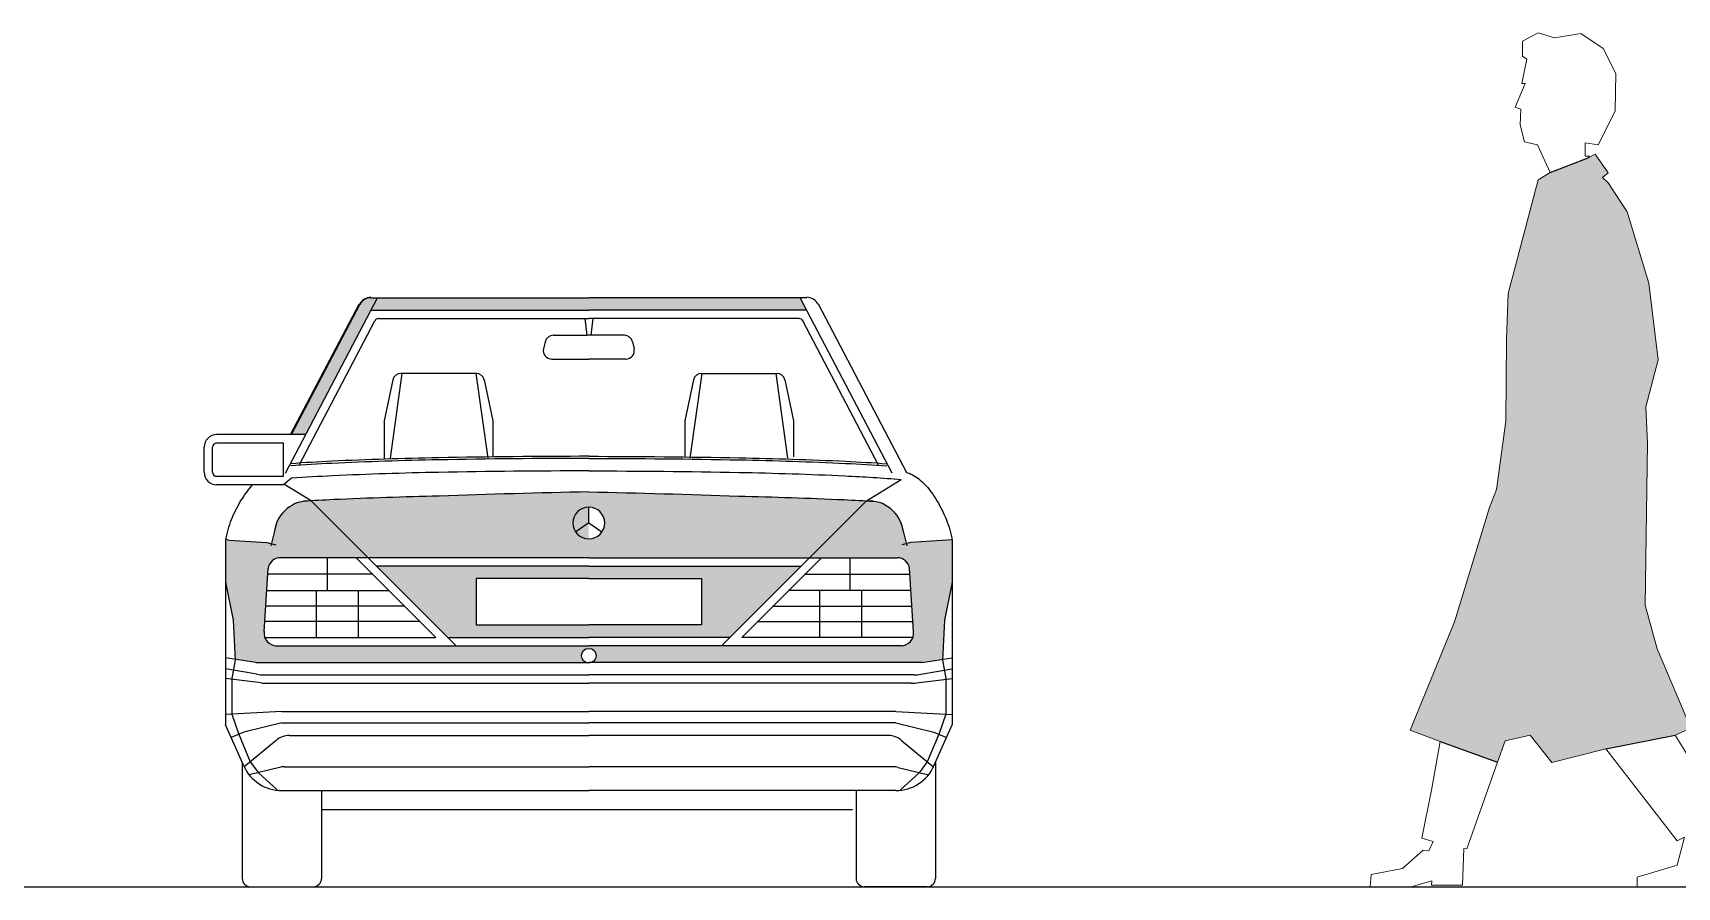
# Model space of a CAD drawing. Extents: x 9483 to 67306, y -5730 to 5191.
# Drawn here: x 24136.4 to 24530.1, y -1896.3 to -1691.8 of the extents above; entities that cross this region are included whole.
import ezdxf

# ---------------------------------------------------------------- set-up
doc = ezdxf.new("R2010")
doc.units = 0
doc.header["$MEASUREMENT"] = 0
doc.layers.get('0').update_dxf_attribs({"linetype": 'CONTINUOUS'})
doc.layers.add('Elevation_Vehicles', color=7, linetype='CONTINUOUS')
doc.layers.add('yazı', color=6, linetype='CONTINUOUS')

msp = doc.modelspace()

# ---------------------------------------------------------------- hatches: boundary and pattern name
at = {"layer": 'Elevation_Vehicles'}
h = msp.add_hatch(color=256, dxfattribs=at)
h.dxf.hatch_style = 1
h.set_gradient(color1=(204, 102, 0), color2=(250, 125, 0), one_color=1, tint=0.49, name='CYLINDER')
h.paths.add_polyline_path([(24523.02576, -1789.99756), (24522.57668, -1781.3154), (24525.57053, -1770.08845), (24523.32514, -1751.67627), (24518.0859, -1734.61132), (24513.59513, -1727.72546), (24512.24789, -1726.37823), (24513.59513, -1725.33038), (24510.45158, -1720.8396), (24508.80496, -1721.73776), (24499.67372, -1725.18069), (24496.82956, -1726.977), (24489.64432, -1754.22104), (24489.19524, -1765.1486), (24489.04555, -1784.75832), (24486.80016, -1801.07481), (24485.15354, -1805.4159), (24476.77076, -1832.80963), (24466.14259, -1858.70644), (24473.32783, -1861.40091), (24487.09954, -1866.34076), (24488.89586, -1861.25122), (24494.88356, -1859.90398), (24500.1228, -1866.49046), (24512.99636, -1863.19722), (24529.61223, -1859.90398), (24533.35454, -1858.25737), (24525.27115, -1839.24641), (24522.42699, -1828.76793)])
h = msp.add_hatch(color=256, dxfattribs=at)
h.set_gradient(color1=(255, 0, 0), one_color=1, tint=1)
h.paths.add_polyline_path([(24320.10657, -1755.19088), (24269.49322, -1755.19088), (24218.87987, -1755.19088), (24217.30844, -1758.19088), (24269.49322, -1758.19088), (24321.678, -1758.19088)])
h.paths.add_polyline_path([(24218.87987, -1755.19088), (24217.30844, -1755.19088, 0.278988785), (24214.65094, -1756.79886), (24198.32062, -1787.97493), (24201.70727, -1787.97493)])
h = msp.add_hatch(color=256, dxfattribs=at)
h.set_gradient(color1=(255, 0, 0), one_color=1, tint=1)
h.paths.add_polyline_path([(24322.35744, -1817.42508), (24335.96438, -1803.81813, 0.003629874), (24330.58555, -1803.52968, 0.006780122), (24305.34519, -1802.7026, 0.004797307), (24269.49322, -1801.66698, 0.004797307), (24233.64124, -1802.7026, 0.006780122), (24208.40088, -1803.52968, 0.003629874), (24203.02205, -1803.81813), (24216.629, -1817.42508), (24269.49322, -1817.42508)])
h.paths.add_polyline_path([(24269.49322, -1812.91211), (24269.49322, -1805.31211, -1)], flags=16)
h = msp.add_hatch(color=256, dxfattribs=at)
h.set_gradient(color1=(255, 0, 0), one_color=1, tint=1)
h.paths.add_polyline_path([(24192.67735, -1820.00964, -0.374084783), (24195.64845, -1817.42508), (24216.629, -1817.42508), (24203.08283, -1803.87891, 0.01757045), (24202.50762, -1803.84982, 0.000875857), (24201.21054, -1803.93292, 0.273741551), (24194.70588, -1809.16862), (24193.48054, -1814.07545), (24192.42295, -1813.78693), (24183.3032, -1813.20465), (24182.5285, -1813.08535, 0.003478111), (24182.49322, -1813.32557), (24182.49322, -1823.27653), (24184.30594, -1832.36767), (24184.79204, -1841.76709), (24189.77227, -1842.49088), (24268.7665, -1842.49088, -0.29398095), (24267.73882, -1840.89407, -1), (24271.24761, -1840.89407, -0.29398095), (24270.21994, -1842.49088), (24349.21416, -1842.49088), (24354.19439, -1841.76709), (24354.6805, -1832.36767), (24356.49322, -1823.27653), (24356.49322, -1813.32557, 0.002475978), (24356.46844, -1813.15451), (24346.56348, -1813.78693), (24345.50589, -1814.07545), (24344.28056, -1809.16862, 0.273741551), (24337.7759, -1803.93292, 0.000875857), (24336.47881, -1803.84982, 0.01757045), (24335.9036, -1803.87891), (24322.35744, -1817.42508), (24343.33798, -1817.42508, -0.374084783), (24346.30908, -1820.00964), (24347.22103, -1835.07545, -0.419966083), (24344.60706, -1838.46955, -0.11408637), (24344.16764, -1838.49088), (24269.49322, -1838.49088), (24194.8188, -1838.49088, -0.11408637), (24194.37937, -1838.46955, -0.419966083), (24191.7654, -1835.07545)])
h = msp.add_hatch(color=256, dxfattribs=at)
h.set_gradient(color1=(255, 0, 0), one_color=1, tint=1)
h.paths.add_polyline_path([(24320.35744, -1819.42508), (24269.49322, -1819.42508), (24218.629, -1819.42508), (24235.6948, -1836.49088), (24269.49322, -1836.49088), (24303.29163, -1836.49088)])
h.paths.add_polyline_path([(24242.49322, -1822.42508), (24269.49322, -1822.42508), (24296.49322, -1822.42508), (24296.49322, -1833.49088), (24269.49322, -1833.49088), (24242.49322, -1833.49088)], flags=16)

# ---------------------------------------------------------------- linework, layer by layer
for p, q in [((24196.87987, -1797.19088), (24218.87987, -1755.19088)), ((24217.30844, -1755.19088), (24269.49322, -1755.19088)), ((24321.678, -1755.19088), (24269.49322, -1755.19088)), ((24342.10657, -1797.19088), (24320.10657, -1755.19088)), ((24198.09484, -1787.97493), (24214.47378, -1756.70606)), ((24198.20773, -1787.97493), (24214.56236, -1756.75246)), ((24198.32062, -1787.97493), (24214.65094, -1756.79886)), ((24217.30844, -1758.19088), (24269.49322, -1758.19088)), ((24321.678, -1758.19088), (24269.49322, -1758.19088)), ((24345.67038, -1797.09808), (24324.51266, -1756.70606)), ((24200.13586, -1795.28517), (24218.23783, -1760.72687)), ((24219.12366, -1760.19088), (24269.49322, -1760.19088)), ((24268.51296, -1760.19088), (24269.04077, -1764.19088)), ((24319.86278, -1760.19088), (24269.49322, -1760.19088)), ((24270.47347, -1760.19088), (24269.94566, -1764.19088)), ((24338.85057, -1795.28517), (24320.74861, -1760.72687)), ((24259.03482, -1765.74765), (24258.64847, -1767.44765)), ((24260.98509, -1764.19088), (24269.04077, -1764.19088)), ((24278.00134, -1764.19088), (24269.04077, -1764.19088)), ((24279.95161, -1765.74765), (24280.33796, -1767.44765)), ((24260.59874, -1769.89088), (24269.49322, -1769.89088)), ((24278.38769, -1769.89088), (24269.49322, -1769.89088)), ((24222.55648, -1774.88582), (24220.49322, -1784.64772)), ((24224.7494, -1773.2994), (24221.90224, -1793.59407)), ((24242.68066, -1773.2994), (24224.51325, -1773.2994)), ((24242.44451, -1773.2994), (24245.29167, -1793.59407)), ((24244.42995, -1774.88582), (24246.49322, -1784.64772)), ((24294.55648, -1774.88582), (24292.49322, -1784.64772)), ((24296.54192, -1773.2994), (24293.69477, -1793.59407)), ((24296.30578, -1773.2994), (24314.47318, -1773.2994)), ((24314.23704, -1773.2994), (24317.08419, -1793.59407)), ((24316.42995, -1774.88582), (24318.49322, -1784.64772)), ((24220.49322, -1784.64772), (24220.49322, -1793.84287)), ((24246.49322, -1784.64772), (24246.49322, -1793.2994)), ((24292.49322, -1784.64772), (24292.49322, -1793.2994)), ((24318.49322, -1784.64772), (24318.49322, -1793.2994)), ((24177.37702, -1796.97493), (24177.37702, -1790.97493)), ((24179.37702, -1796.97493), (24179.37702, -1790.97493)), ((24201.70727, -1787.97493), (24180.37702, -1787.97493)), ((24196.37702, -1789.97493), (24180.37702, -1789.97493)), ((24196.37702, -1797.97493), (24196.37702, -1789.97493)), ((24196.37702, -1797.97493), (24180.37702, -1797.97493)), ((24335.96438, -1803.81813), (24344.29894, -1798.70052)), ((24196.37702, -1799.97493), (24180.37702, -1799.97493)), ((24203.02205, -1803.81813), (24196.49774, -1799.81205)), ((24237.6948, -1838.49088), (24203.02205, -1803.81813)), ((24269.49322, -1809.11211), (24269.49322, -1805.31211)), ((24301.29163, -1838.49088), (24335.96438, -1803.81813)), ((24194.70588, -1809.16862), (24193.34644, -1814.61243)), ((24269.49322, -1809.11211), (24266.37018, -1811.27434)), ((24269.49322, -1809.11211), (24272.61625, -1811.27434)), ((24344.28056, -1809.16862), (24345.63999, -1814.61243)), ((24182.49322, -1813.32557), (24182.49322, -1857.44088)), ((24356.49322, -1813.32557), (24356.49322, -1857.44088)), ((24269.49322, -1817.42508), (24195.64845, -1817.42508)), ((24206.91833, -1825.30421), (24206.91833, -1817.42508)), ((24232.86637, -1836.49088), (24213.80057, -1817.42508)), ((24269.49322, -1817.42508), (24343.33798, -1817.42508)), ((24306.12006, -1836.49088), (24325.18586, -1817.42508)), ((24332.06811, -1825.30421), (24332.06811, -1817.42508)), ((24191.7654, -1835.07545), (24192.67735, -1820.00964)), ((24217.74014, -1821.36464), (24192.59533, -1821.36464)), ((24269.49322, -1819.42508), (24218.629, -1819.42508)), ((24269.49322, -1822.42508), (24242.49322, -1822.42508)), ((24242.49322, -1822.42508), (24242.49322, -1833.49088)), ((24269.49322, -1819.42508), (24320.35744, -1819.42508)), ((24269.49322, -1822.42508), (24296.49322, -1822.42508)), ((24296.49322, -1822.42508), (24296.49322, -1833.49088)), ((24321.24629, -1821.36464), (24346.3911, -1821.36464)), ((24347.22103, -1835.07545), (24346.30908, -1820.00964)), ((24192.46074, -1825.30421), (24221.67971, -1825.30421)), ((24204.17139, -1825.30421), (24204.17139, -1836.43489)), ((24214.2917, -1825.30421), (24214.2917, -1836.49088)), ((24346.52569, -1825.30421), (24317.30673, -1825.30421)), ((24324.69474, -1825.30421), (24324.69474, -1836.49088)), ((24334.81505, -1825.30421), (24334.81505, -1836.43489)), ((24225.38993, -1829.01444), (24192.13228, -1829.01444)), ((24313.5965, -1829.01444), (24346.85415, -1829.01444)), ((24229.10016, -1832.72467), (24191.9077, -1832.72467)), ((24242.49322, -1833.49088), (24269.49322, -1833.49088)), ((24296.49322, -1833.49088), (24269.49322, -1833.49088)), ((24309.88627, -1832.72467), (24347.07874, -1832.72467)), ((24191.90807, -1836.49088), (24232.86637, -1836.49088)), ((24194.7365, -1838.49088), (24269.49322, -1838.49088)), ((24235.6948, -1836.49088), (24269.49322, -1836.49088)), ((24303.29163, -1836.49088), (24269.49322, -1836.49088)), ((24344.24994, -1838.49088), (24269.49322, -1838.49088)), ((24347.07836, -1836.49088), (24306.12006, -1836.49088)), ((24189.77227, -1842.49088), (24182.49322, -1841.43299)), ((24189.77227, -1842.49088), (24269.49322, -1842.49088)), ((24349.21416, -1842.49088), (24269.49322, -1842.49088)), ((24349.21416, -1842.49088), (24356.49322, -1841.43299)), ((24189.96577, -1845.34269), (24182.49322, -1844.04172)), ((24191.06973, -1847.4153), (24182.49322, -1846.35484)), ((24191.68097, -1845.49088), (24269.49322, -1845.49088)), ((24347.30547, -1845.49088), (24269.49322, -1845.49088)), ((24347.9167, -1847.4153), (24356.49322, -1846.35484)), ((24349.02066, -1845.34269), (24356.49322, -1844.04172)), ((24192.29686, -1847.49088), (24269.49322, -1847.49088)), ((24346.68957, -1847.49088), (24269.49322, -1847.49088)), ((24195.99195, -1854.25883), (24182.49322, -1854.95951)), ((24195.99195, -1854.25883), (24269.49322, -1854.25883)), ((24342.99449, -1854.25883), (24269.49322, -1854.25883)), ((24342.99449, -1854.25883), (24356.49322, -1854.95951)), ((24186.85383, -1867.25226), (24182.49322, -1857.44088)), ((24195.99195, -1856.99088), (24186.89935, -1859.22275)), ((24195.99195, -1856.99088), (24269.49322, -1856.99088)), ((24342.99449, -1856.99088), (24269.49322, -1856.99088)), ((24342.99449, -1856.99088), (24352.08708, -1859.22275)), ((24352.1326, -1867.25226), (24356.49322, -1857.44088)), ((24186.89935, -1859.22275), (24183.83085, -1860.45055)), ((24194.60029, -1861.15289), (24186.89935, -1867.58303)), ((24197.80495, -1859.99088), (24269.49322, -1859.99088)), ((24341.18149, -1859.99088), (24269.49322, -1859.99088)), ((24344.38614, -1861.15289), (24352.08708, -1867.58303)), ((24352.08708, -1859.22275), (24355.15559, -1860.45055)), ((24186.49322, -1866.44088), (24186.49322, -1894.19088)), ((24195.40044, -1867.63723), (24188.17327, -1869.42532)), ((24196.60129, -1867.49088), (24269.49322, -1867.49088)), ((24342.38514, -1867.49088), (24269.49322, -1867.49088)), ((24343.586, -1867.63723), (24350.81316, -1869.42532)), ((24352.49322, -1866.44088), (24352.49322, -1894.19088)), ((24195.99195, -1873.19088), (24269.49322, -1873.19088)), ((24205.49322, -1873.19088), (24205.49322, -1894.19088)), ((24342.99449, -1873.19088), (24269.49322, -1873.19088)), ((24333.49322, -1873.19088), (24333.49322, -1894.19088)), ((24332.63619, -1877.75335), (24205.49322, -1877.75335)), ((24188.49322, -1896.19088), (24203.49322, -1896.19088)), ((24350.49322, -1896.19088), (24335.49322, -1896.19088))]:
    msp.add_line(p, q)
at = {"color": 7, "lineweight": 0}
for points in [[(24536.49809, -1896.12958), (24520.48098, -1896.27927), (24520.48098, -1893.88419), (24530.06131, -1891.04004), (24531.85762, -1884.30387), (24530.06131, -1885.20203), (24512.99636, -1863.19722), (24500.1228, -1866.49046), (24494.88356, -1859.90398), (24488.89586, -1861.25122), (24487.09954, -1866.34076), (24479.76461, -1887.14803), (24479.01615, -1886.99834), (24478.71676, -1895.8302), (24471.23213, -1895.8302), (24471.38183, -1894.78235), (24466.14259, -1896.27927), (24456.56226, -1896.12958), (24456.86165, -1893.28542), (24464.34628, -1891.7885), (24469.28613, -1887.44741), (24470.63336, -1887.59711), (24471.68121, -1885.35172), (24468.98675, -1884.60326), (24471.23213, -1873.07693), (24473.32783, -1861.40091), (24466.14259, -1858.70644), (24476.77076, -1832.80963), (24485.15354, -1805.4159), (24486.80016, -1801.07481), (24489.04555, -1784.75832), (24489.19524, -1765.1486), (24489.64432, -1754.22104), (24496.82956, -1726.977), (24499.67372, -1725.18069), (24496.67987, -1718.59422), (24493.53632, -1717.84575), (24492.48848, -1713.80406), (24492.63817, -1710.06174), (24491.29094, -1709.61266), (24493.68602, -1703.92435), (24492.93755, -1703.92435), (24494.13509, -1698.08634), (24493.08725, -1697.33787), (24493.08725, -1693.74525), (24496.82956, -1691.79925), (24500.72157, -1692.99679), (24500.72157, -1692.99679)], [(24536.49809, -1896.12958), (24520.48098, -1896.27927), (24520.48098, -1893.88419), (24530.06131, -1891.04004), (24531.85762, -1884.30387), (24530.06131, -1885.20203), (24512.99636, -1863.19722), (24500.1228, -1866.49046), (24494.88356, -1859.90398), (24488.89586, -1861.25122), (24487.09954, -1866.34076), (24479.76461, -1887.14803), (24479.01615, -1886.99834), (24478.71676, -1895.8302), (24471.23213, -1895.8302), (24471.38183, -1894.78235), (24466.14259, -1896.27927), (24456.56226, -1896.12958), (24456.86165, -1893.28542), (24464.34628, -1891.7885), (24469.28613, -1887.44741), (24470.63336, -1887.59711), (24471.68121, -1885.35172), (24468.98675, -1884.60326), (24471.23213, -1873.07693), (24473.32783, -1861.40091), (24466.14259, -1858.70644), (24476.77076, -1832.80963), (24485.15354, -1805.4159), (24486.80016, -1801.07481), (24489.04555, -1784.75832), (24489.19524, -1765.1486), (24489.64432, -1754.22104), (24496.82956, -1726.977), (24499.67372, -1725.18069), (24496.67987, -1718.59422), (24493.53632, -1717.84575), (24492.48848, -1713.80406), (24492.63817, -1710.06174), (24491.29094, -1709.61266), (24493.68602, -1703.92435), (24492.93755, -1703.92435), (24494.13509, -1698.08634), (24493.08725, -1697.33787), (24493.08725, -1693.74525), (24496.82956, -1691.79925), (24500.72157, -1692.99679)], [(24500.72157, -1692.99679), (24507.00865, -1691.94894), (24512.39759, -1695.54156), (24515.39144, -1701.52927), (24515.24174, -1710.51082), (24511.20005, -1718.59422), (24508.0565, -1718.14514), (24508.0565, -1721.28868), (24509.10435, -1721.28868), (24508.80496, -1721.73776), (24510.45158, -1720.8396), (24513.59513, -1725.33038), (24512.24789, -1726.37823), (24513.59513, -1727.72546), (24518.0859, -1734.61132), (24523.32514, -1751.67627), (24525.57053, -1770.08845), (24522.57668, -1781.3154), (24523.02576, -1789.99756), (24522.42699, -1828.76793), (24525.27115, -1839.24641), (24533.35454, -1858.25737), (24529.61223, -1859.90398), (24543.23425, -1881.90879)], [(24500.72157, -1692.99679), (24507.00865, -1691.94894), (24512.39759, -1695.54156), (24515.39144, -1701.52927), (24515.24174, -1710.51082), (24511.20005, -1718.59422), (24508.0565, -1718.14514), (24508.0565, -1721.28868), (24509.10435, -1721.28868), (24508.80496, -1721.73776), (24510.45158, -1720.8396), (24513.59513, -1725.33038), (24512.24789, -1726.37823), (24513.59513, -1727.72546), (24518.0859, -1734.61132), (24523.32514, -1751.67627), (24525.57053, -1770.08845), (24522.57668, -1781.3154), (24523.02576, -1789.99756), (24522.42699, -1828.76793), (24525.27115, -1839.24641), (24533.35454, -1858.25737), (24529.61223, -1859.90398), (24543.23425, -1881.90879)]]:
    msp.add_lwpolyline(points, dxfattribs=at)
for points in [[(24269.49322, -1793.15848, 0.004799087), (24233.46465, -1793.5043, 0.006780122), (24207.97493, -1794.33954, 0.006528251), (24198.06486, -1794.92862, 0.381938897)], [(24269.49322, -1793.65848, 0.004799087), (24233.47424, -1794.0042, 0.006780122), (24207.99808, -1794.83901, 0.006528251), (24198.10104, -1795.42731, 0.006528251)], [(24269.49322, -1793.15848, -0.004799087), (24305.52179, -1793.5043, -0.006780122), (24331.01151, -1794.33954, -0.006528251), (24340.92158, -1794.92862, -0.381938897)], [(24269.49322, -1793.65848, -0.004799087), (24305.51219, -1794.0042, -0.006780122), (24330.98836, -1794.83901, -0.006528251), (24340.88539, -1795.42731, -0.006528251)], [(24269.49322, -1796.65848, 0.004799087), (24233.53183, -1797.00365, 0.006780122), (24208.13698, -1797.83579, 0.006528251), (24198.31814, -1798.41944, 0.006528251)], [(24269.49322, -1796.65848, -0.004799087), (24305.4546, -1797.00365, -0.006780122), (24330.84946, -1797.83579, -0.008945164), (24344.29894, -1798.70052, -0.008945164)], [(24345.37927, -1796.97334, -0.046026381), (24345.7969, -1797.07405, -0.098333757), (24348.8558, -1798.84436, -0.05555388), (24351.46025, -1801.70172, -0.042328169), (24354.08105, -1806.03912, -0.042328169), (24355.93397, -1810.75592, -0.037725001), (24356.49322, -1813.32557, -0.015421311)], [(24188.9585, -1799.97493, 0.032171214), (24187.52618, -1801.70172, 0.042328169), (24184.90539, -1806.03912, 0.042328169), (24183.05246, -1810.75592, 0.037725001), (24182.49322, -1813.32557, 0.015421311)], [(24269.49322, -1801.66698, 0.004797307), (24233.64124, -1802.7026, 0.006780122), (24208.40088, -1803.52968, 0.004853065), (24201.21054, -1803.93292, 0.006526393)], [(24269.49322, -1801.66698, -0.004797307), (24305.34519, -1802.7026, -0.006780122), (24330.58555, -1803.52968, -0.004853065), (24337.7759, -1803.93292, -0.006526393)], [(24194.47165, -1838.49088, 0.04470049), (24194.64522, -1838.50643, 0.105130815)], [(24194.64522, -1838.50643, 0.04470049), (24194.8188, -1838.49088, 0.100998066)], [(24344.34121, -1838.50643, -0.04470049), (24344.16764, -1838.49088, -0.100998066)], [(24344.51479, -1838.49088, -0.04470049), (24344.34121, -1838.50643, -0.105130815)]]:
    msp.add_lwpolyline(points, format="xyb")
for points in [[(24183.3032, -1813.20465), (24192.42295, -1813.78693), (24194.55736, -1814.36922)], [(24356.46844, -1813.15451), (24346.56348, -1813.78693), (24344.42907, -1814.36922)], [(24182.49322, -1823.27653), (24184.30594, -1832.36767), (24184.80175, -1841.95468), (24184.30594, -1844.59938), (24183.9754, -1846.25231), (24183.9754, -1854.84757), (24185.62809, -1859.47579), (24188.43767, -1866.25282), (24190.4209, -1868.89751), (24194.88317, -1873.02985)], [(24356.49322, -1823.27653), (24354.6805, -1832.36767), (24354.18469, -1841.95468), (24354.6805, -1844.59938), (24355.01103, -1846.25231), (24355.01103, -1854.84757), (24353.35834, -1859.47579), (24350.54876, -1866.25282), (24348.56553, -1868.89751), (24344.10326, -1873.02985)]]:
    msp.add_lwpolyline(points)
msp.add_circle((24269.49322, -1840.89407), 1.7544)
for centre, radius, start, end in [((24217.30844, -1758.19088), 3.1, 90, 152.3540246), ((24217.30844, -1758.19088), 3, 90, 152.3540246), ((24321.678, -1758.19088), 3.1, 27.6459754, 90), ((24219.12366, -1761.19088), 1, 90, 152.3540246), ((24319.86278, -1761.19088), 1, 27.6459754, 90), ((24260.59874, -1767.89088), 2, 167.1962292, 270), ((24260.98509, -1766.19088), 2, 90, 167.1962292), ((24278.00134, -1766.19088), 2, 12.8037708, 90), ((24278.38769, -1767.89088), 2, 270, 12.8037708), ((24224.51325, -1775.2994), 2, 90, 168.0656679), ((24242.47318, -1775.2994), 2, 11.9343321, 90), ((24296.51325, -1775.2994), 2, 90, 168.0656679), ((24314.47318, -1775.2994), 2, 11.9343321, 90), ((24180.37702, -1790.97493), 3, 90, 180), ((24180.37702, -1790.97493), 1, 90, 180), ((24180.37702, -1796.97493), 3, 180, 270), ((24180.37702, -1796.97493), 1, 180, 270), ((24202.38151, -1812.04613), 8.19728, 85.1951062, 172.5081454), ((24269.49322, -1809.11211), 3.8, 90, 270), ((24269.49322, -1809.11211), 3.8, 270, 90), ((24336.60493, -1812.04613), 8.19728, 7.4918546, 94.8048938), ((24195.64845, -1820.42508), 3, 90, 172.0402331), ((24343.33798, -1820.42508), 3, 7.9597669, 90), ((24194.7365, -1835.49088), 3, 172.0402331, 270), ((24344.24994, -1835.49088), 3, 270, 7.9597669), ((24191.68097, -1835.49088), 10, 260.1238199, 270), ((24347.30547, -1835.49088), 10, 270, 279.8761801), ((24192.29686, -1837.49088), 10, 262.9513103, 270), ((24346.68957, -1837.49088), 10, 270, 277.0486897), ((24197.80495, -1864.99088), 5, 90, 129.861267), ((24341.18149, -1864.99088), 5, 50.138733, 90), ((24195.99195, -1863.19088), 10, 203.962489, 270), ((24196.60129, -1872.49088), 5, 90, 103.8966675), ((24342.38514, -1872.49088), 5, 76.1033325, 90), ((24342.99449, -1863.19088), 10, 270, 336.037511), ((24188.49322, -1894.19088), 2, 180, 270), ((24203.49322, -1894.19088), 2, 270, 0), ((24335.49322, -1894.19088), 2, 180, 270), ((24350.49322, -1894.19088), 2, 270, 0)]:
    msp.add_arc(centre, radius, start, end)
at = {"layer": 'Elevation_Vehicles'}
for p, q in [((24499.67372, -1725.18069), (24508.80496, -1721.73776)), ((24198.31814, -1798.41944), (24196.37702, -1799.97493)), ((24183.3032, -1813.20465), (24182.5285, -1813.08535)), ((24355.68323, -1813.20465), (24355.68323, -1813.20465)), ((24473.32783, -1861.40091), (24487.09954, -1866.34076)), ((24512.99636, -1863.19722), (24529.61223, -1859.90398))]:
    msp.add_line(p, q, dxfattribs=at)
at = {"layer": 'yazı'}
msp.add_line((24112.894, -1896.19088), (26311.21148, -1896.19088), dxfattribs=at)

doc.saveas('drawing.dxf')
